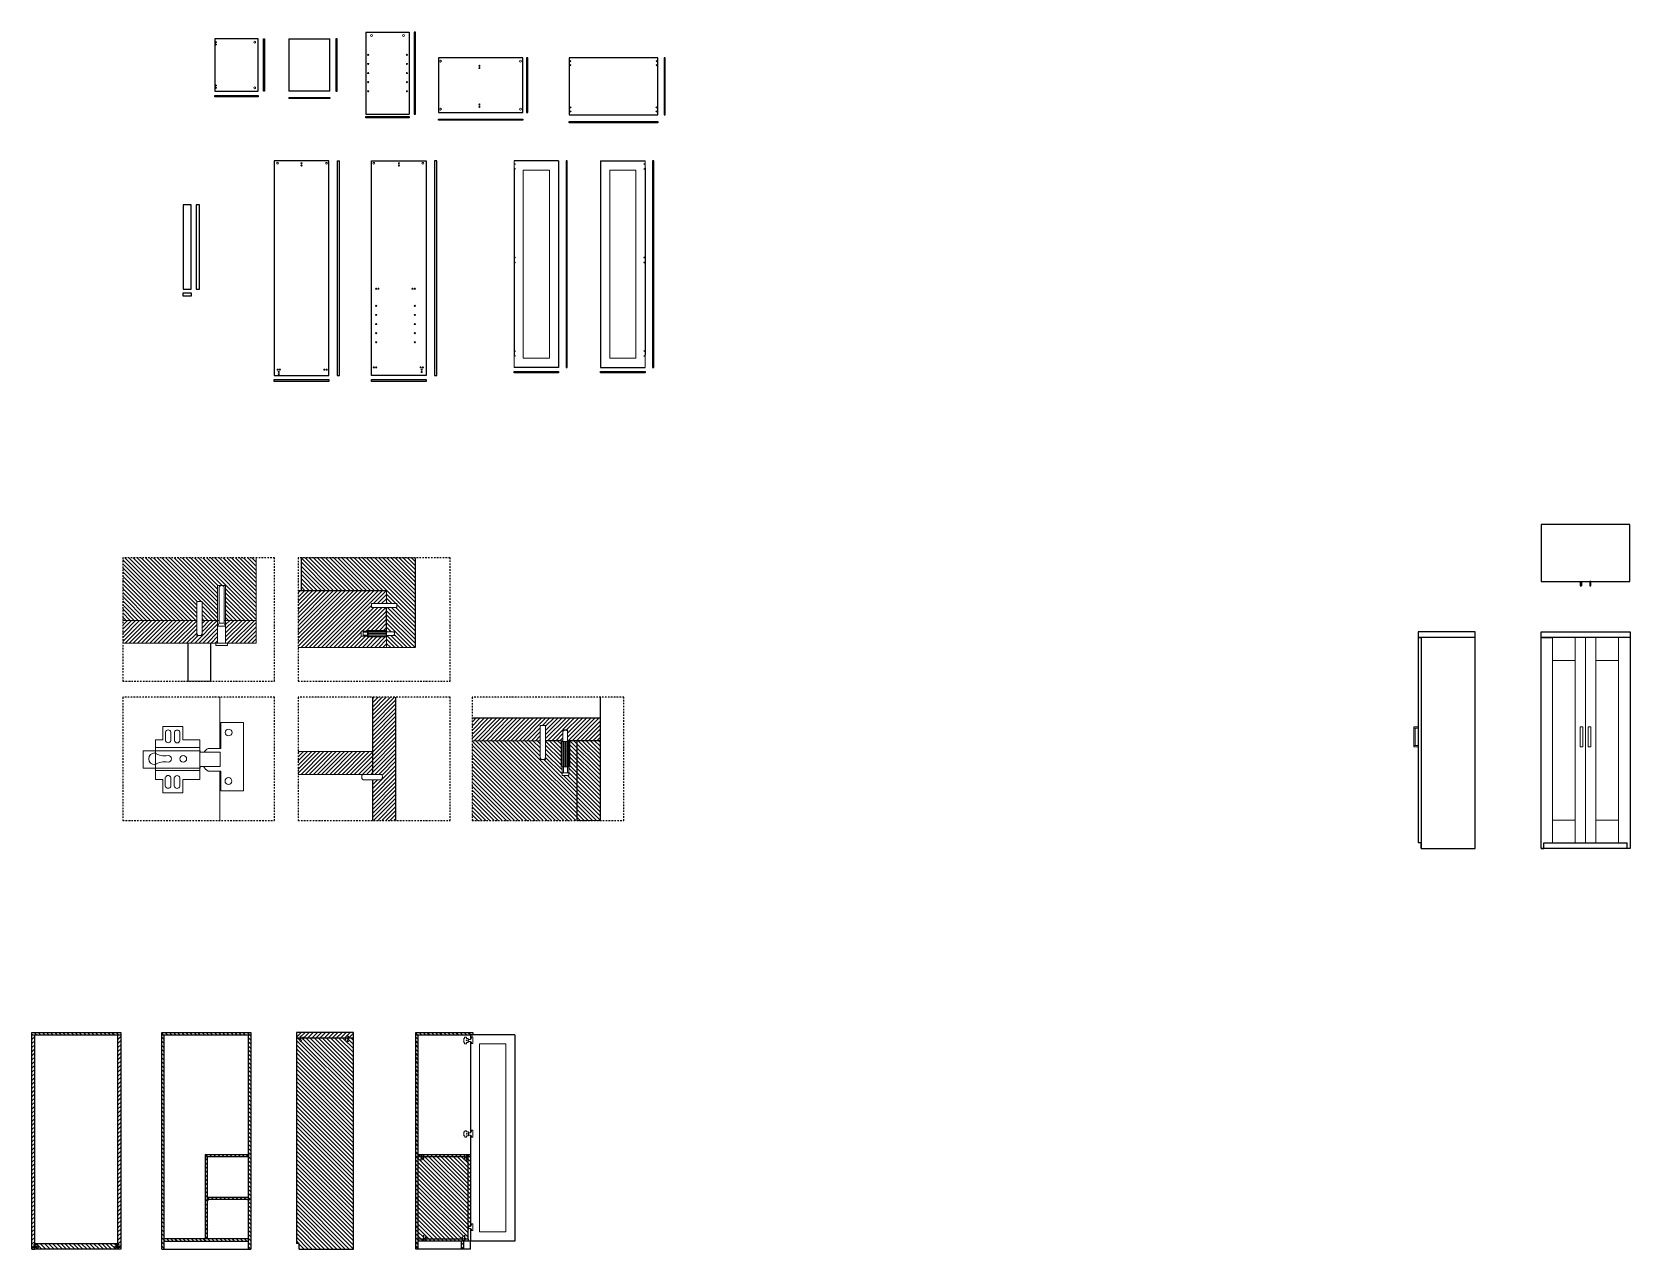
# Model space of a CAD drawing. Header units: millimetres. Extents: x 109907440 to 109952482, y 61668755 to 61689907.
# Drawn here: x 109938465 to 109952482, y 61668755 to 61679428 of the extents above.
import ezdxf

# ---------------------------------------------------------------- set-up
doc = ezdxf.new("R2010")
doc.units = ezdxf.units.MM
doc.linetypes.add('TRATTOPUNTO', pattern=[25.4, 12.7, -6.35, 0, -6.35])
for name, color, linetype, lineweight in [('oggetti particolari', 7, 'Continuous', 9), ('retini', 253, 'Continuous', 13), ('Vano viti', 130, 'Continuous', 15)]:
    doc.layers.add(name, color=color, linetype=linetype, lineweight=lineweight)
doc.layers.add('viti e cerniere', color=3, linetype='Continuous')

msp = doc.modelspace()

# ---------------------------------------------------------------- hatches: boundary and pattern name
h = msp.add_hatch()
h.set_pattern_fill('ANSI31', color=256, scale=8, angle=90)
h.paths.add_polyline_path([(109941285, 61670605), (109941242, 61670605), (109941242, 61670588, -4.038071), (109941235, 61670588), (109941235, 61670605), (109941219, 61670605), (109941219, 61670592), (109941216, 61670592), (109941216, 61670605), (109940846, 61670605), (109940846, 61670592), (109940842, 61670592), (109940842, 61670605), (109940824, 61670605), (109940824, 61670588, -4.038071), (109940817, 61670588), (109940817, 61670605), (109940785, 61670605), (109940785, 61668805), (109940810, 61668805), (109940810, 61668755), (109941285, 61668755)])
h.paths.add_polyline_path([(109942239, 61668861), (109942240, 61668862), (109942243, 61668862), (109942243, 61668845), (109942258, 61668845), (109942258, 61668874, -0.582622), (109942263, 61668874), (109942263, 61668845), (109942291, 61668845), (109942291, 61669565), (109942284, 61669565), (109942284, 61669548, -4.038071), (109942277, 61669548), (109942277, 61669565), (109942263, 61669565), (109942263, 61669550), (109942262, 61669548), (109942259, 61669548), (109942258, 61669550), (109942258, 61669549), (109942258, 61669578), (109942259, 61669578), (109942263, 61669578), (109942263, 61669565), (109942277, 61669565), (109942277, 61669582), (109942284, 61669582), (109942284, 61669565), (109942311, 61669565), (109942311, 61669585), (109941851, 61669585), (109941851, 61669565), (109941879, 61669565), (109941879, 61669582), (109941886, 61669582), (109941886, 61669548, -4.038071), (109941879, 61669548), (109941879, 61669565), (109941851, 61669565), (109941851, 61668845), (109941899, 61668845), (109941899, 61668874, -0.582622), (109941903, 61668874), (109941903, 61668843), (109941904, 61668840), (109941904, 61668825), (109942257, 61668825), (109942257, 61668840), (109942258, 61668843), (109942258, 61668845), (109942257, 61668845), (109942243, 61668845), (109942243, 61668833), (109942242, 61668832), (109942240, 61668832), (109942239, 61668833)])
h.paths.add_polyline_path([(109941923, 61668833), (109941923, 61668833), (109941923, 61668832)], flags=16)
h.paths.add_polyline_path([(109941903, 61669550), (109941903, 61669550), (109941903, 61669549)], flags=16)
h.paths.add_polyline_path([(109941897, 61668840), (109941899, 61668843), (109941899, 61668845), (109941851, 61668845), (109941851, 61668825), (109941897, 61668825)], flags=17)
h.paths.add_polyline_path([(109941851, 61670635), (109941831, 61670635), (109941831, 61668825), (109941831, 61668755), (109941851, 61668755)])
h.paths.add_polyline_path([(109942251, 61668825), (109942231, 61668825), (109942231, 61668755), (109942251, 61668755)])
h.paths.add_polyline_path([(109942311, 61669565), (109942291, 61669565), (109942291, 61668962), (109942293, 61668962), (109942293, 61668952), (109942294, 61668952), (109942294, 61668951), (109942297, 61668951, -0.105233), (109942300, 61668954), (109942311, 61668954)], flags=17)
h.paths.add_polyline_path([(109942331, 61670655), (109941831, 61670655), (109941831, 61670635), (109942331, 61670635)])
h.paths.add_polyline_path([(109940365, 61669210), (109940005, 61669210), (109940005, 61669190), (109940014, 61669190), (109940365, 61669190)])
h.paths.add_polyline_path([(109940365, 61669585), (109939985, 61669585), (109939985, 61669565), (109940365, 61669565)])
h.paths.add_polyline_path([(109939625, 61670635), (109939605, 61670635), (109939605, 61668755), (109939625, 61668755), (109939625, 61668825)])
h.paths.add_polyline_path([(109940385, 61670635), (109940365, 61670635), (109940365, 61669190), (109940373, 61669190, -0.407676), (109940373, 61669185), (109940365, 61669185), (109940365, 61669185), (109940365, 61668825), (109940365, 61668755), (109940385, 61668755)])
h.paths.add_polyline_path([(109940005, 61669565), (109939985, 61669565), (109939985, 61668845), (109940005, 61668845), (109940005, 61669185), (109939998, 61669185, -0.407676), (109939998, 61669190), (109940005, 61669190)])
h.paths.add_polyline_path([(109940365, 61668845), (109939625, 61668845), (109939625, 61668825), (109940365, 61668825)])
h.paths.add_polyline_path([(109940385, 61670655), (109939605, 61670655), (109939605, 61670635), (109940385, 61670635)])
h.paths.add_polyline_path([(109939204, 61668776), (109939220, 61668776), (109939220, 61668790), (109939208, 61668790), (109939207, 61668791), (109939207, 61668793), (109939208, 61668794), (109939220, 61668794), (109939220, 61668805), (109938490, 61668805), (109938490, 61668794), (109938503, 61668794), (109938503, 61668794), (109938504, 61668793), (109938504, 61668791), (109938502, 61668790), (109938490, 61668790), (109938490, 61668776), (109938507, 61668776, -4.038071), (109938507, 61668769), (109938490, 61668769), (109938490, 61668755), (109939220, 61668755), (109939220, 61668766), (109939220, 61668769), (109939204, 61668769, -4.038071)])
h.paths.add_polyline_path([(109939245, 61670655), (109938465, 61670655), (109938465, 61670635), (109939245, 61670635)])
h = msp.add_hatch()
h.set_pattern_fill('ANSI31', color=256, scale=8)
h.paths.add_polyline_path([(109938490, 61670635), (109938465, 61670635), (109938465, 61668755), (109938490, 61668755), (109938490, 61668766), (109938490, 61668769), (109938474, 61668769), (109938474, 61668776), (109938490, 61668776), (109938490, 61668790), (109938481, 61668790), (109938481, 61668794), (109938490, 61668794)])
h.paths.add_polyline_path([(109939245, 61670635), (109939220, 61670635), (109939220, 61668794), (109939229, 61668794), (109939229, 61668790), (109939220, 61668790), (109939220, 61668776), (109939237, 61668776), (109939237, 61668769), (109939220, 61668769), (109939220, 61668755), (109939245, 61668755)])
h = msp.add_hatch()
h.set_pattern_fill('ANSI31', color=256, scale=8)
h.paths.add_polyline_path([(109941285, 61670655), (109940785, 61670655), (109940785, 61670605), (109940810, 61670605), (109940817, 61670605), (109940817, 61670622), (109940824, 61670622), (109940824, 61670605), (109940842, 61670605), (109940842, 61670614), (109940846, 61670614), (109940846, 61670605), (109941216, 61670605), (109941216, 61670614), (109941219, 61670614), (109941219, 61670605), (109941235, 61670605), (109941235, 61670622), (109941242, 61670622), (109941242, 61670605), (109941285, 61670605)])
at = {"layer": 'retini'}
h = msp.add_hatch(dxfattribs=at)
h.set_pattern_fill('ANSI31', color=256, scale=8, angle=90)
h.paths.add_polyline_path([(109940432, 61674817), (109939261, 61674817), (109939261, 61674268), (109939910, 61674268), (109939910, 61674428), (109939910, 61674435), (109939933, 61674435), (109939957, 61674435), (109939957, 61674149), (109939957, 61674268), (109940094, 61674268), (109940094, 61674574), (109940151, 61674574), (109940164, 61674574), (109940164, 61674268), (109940432, 61674268)])
h = msp.add_hatch(dxfattribs=at)
h.set_pattern_fill('ANSI31', color=256, scale=8, angle=90)
h.paths.add_polyline_path([(109941826, 61674817), (109940826, 61674817), (109940826, 61674530), (109941576, 61674530), (109941576, 61674415), (109941665, 61674415), (109941665, 61674381), (109941576, 61674381), (109941576, 61674168), (109941645, 61674168), (109941645, 61674137), (109941639, 61674137), (109941576, 61674137), (109941576, 61674030), (109941826, 61674030)])
h.paths.add_polyline_path([(109943448, 61673213), (109943248, 61673213), (109943248, 61672512), (109943448, 61672512)])
h.paths.add_polyline_path([(109943248, 61673213), (109943184, 61673213), (109943184, 61672984), (109943173, 61672984), (109943174, 61672932), (109943174, 61672932), (109943174, 61672909), (109943115, 61672909), (109943115, 61672932), (109943115, 61672984), (109943106, 61672984), (109943106, 61673213), (109942971, 61673213), (109942971, 61673047), (109942924, 61673047), (109942924, 61673213), (109942325, 61673213), (109942325, 61672512), (109943248, 61672512)])
h = msp.add_hatch(dxfattribs=at)
h.set_pattern_fill('ANSI31', color=256, scale=8)
h.paths.add_polyline_path([(109940094, 61674268), (109939957, 61674268), (109939957, 61674135), (109939948, 61674135), (109939948, 61674135), (109939919, 61674135), (109939911, 61674135), (109939911, 61674148), (109939910, 61674149), (109939910, 61674268), (109939261, 61674268), (109939261, 61674068), (109940094, 61674068)])
h.paths.add_polyline_path([(109940432, 61674268), (109940164, 61674268), (109940164, 61674068), (109940180, 61674068), (109940432, 61674068)])
h.paths.add_polyline_path([(109941576, 61674381), (109941444, 61674381), (109941444, 61674415), (109941576, 61674415), (109941576, 61674530), (109940800, 61674530), (109940800, 61674030), (109941576, 61674030), (109941576, 61674123), (109941408, 61674123), (109941408, 61674130), (109941353, 61674130), (109941353, 61674173), (109941370, 61674173), (109941408, 61674173), (109941408, 61674180), (109941576, 61674180)])
h.paths.add_polyline_path([(109941455, 61673118), (109940800, 61673118), (109940800, 61672918), (109941455, 61672918)])
h.paths.add_polyline_path([(109941655, 61673594), (109941455, 61673594), (109941455, 61672918), (109941530, 61672918, -0.407676), (109941530, 61672871), (109941455, 61672871), (109941455, 61672512), (109941655, 61672512)])
h.paths.add_polyline_path([(109942924, 61673347), (109942971, 61673347), (109942971, 61673213), (109943106, 61673213), (109943123, 61673213), (109943123, 61673307), (109943164, 61673307), (109943164, 61673213), (109943184, 61673213), (109943448, 61673213), (109943448, 61673413), (109942325, 61673413), (109942325, 61673213), (109942924, 61673213)])

# ---------------------------------------------------------------- linework, layer by layer
for p, q in [((109940449, 61679369), (109940069, 61679369)), ((109940069, 61679369), (109940069, 61678909)), ((109940449, 61678909), (109940449, 61679369)), ((109940496, 61678909), (109940496, 61679369)), ((109940496, 61679369), (109940506, 61679369)), ((109940506, 61679369), (109940506, 61678909)), ((109940719, 61679369), (109940719, 61678909)), ((109940719, 61679369), (109941079, 61679369)), ((109941079, 61678909), (109941079, 61679369)), ((109941131, 61679369), (109941131, 61678909)), ((109941141, 61679369), (109941131, 61679369)), ((109941141, 61678909), (109941141, 61679369)), ((109941394, 61679428), (109941774, 61679428)), ((109941394, 61679428), (109941394, 61678708)), ((109941774, 61679428), (109941774, 61678708)), ((109941819, 61679428), (109941819, 61678708)), ((109941829, 61679428), (109941819, 61679428)), ((109941829, 61678708), (109941829, 61679428)), ((109942804, 61679202), (109942804, 61678722)), ((109942814, 61679202), (109942804, 61679202)), ((109942814, 61678722), (109942814, 61679202)), ((109944009, 61679202), (109944009, 61678702)), ((109944019, 61679202), (109944009, 61679202)), ((109944019, 61678702), (109944019, 61679202)), ((109940069, 61678909), (109940449, 61678909)), ((109940506, 61678909), (109940496, 61678909)), ((109941079, 61678909), (109940719, 61678909)), ((109941131, 61678909), (109941141, 61678909)), ((109940069, 61678870), (109940449, 61678870)), ((109940069, 61678860), (109940069, 61678870)), ((109940449, 61678860), (109940069, 61678860)), ((109940449, 61678870), (109940449, 61678860)), ((109940719, 61678854), (109941079, 61678854)), ((109940719, 61678854), (109940719, 61678844)), ((109941079, 61678844), (109940719, 61678844)), ((109940719, 61678844), (109940719, 61678844)), ((109941079, 61678854), (109941079, 61678844)), ((109941394, 61678708), (109941774, 61678708)), ((109941394, 61678686), (109941774, 61678686)), ((109941394, 61678676), (109941394, 61678686)), ((109941774, 61678676), (109941394, 61678676)), ((109941774, 61678686), (109941774, 61678676)), ((109941819, 61678708), (109941829, 61678708)), ((109942030, 61678665), (109942770, 61678665)), ((109942030, 61678655), (109942030, 61678665)), ((109942770, 61678655), (109942030, 61678655)), ((109942770, 61678665), (109942770, 61678655)), ((109942804, 61678722), (109942814, 61678722)), ((109943176, 61678643), (109943956, 61678643)), ((109943176, 61678633), (109943176, 61678643)), ((109943956, 61678633), (109943176, 61678633)), ((109943956, 61678643), (109943956, 61678633)), ((109944009, 61678702), (109944019, 61678702)), ((109941143, 61678297), (109941143, 61676417)), ((109941143, 61678297), (109941163, 61678297)), ((109941163, 61676417), (109941163, 61678297)), ((109941997, 61678297), (109941997, 61676417)), ((109942017, 61678297), (109941997, 61678297)), ((109942017, 61676417), (109942017, 61678297)), ((109943084, 61678297), (109942694, 61678297)), ((109942694, 61678236), (109942694, 61677436)), ((109943084, 61678297), (109943084, 61676487)), ((109943150, 61678297), (109943150, 61676487)), ((109943160, 61678297), (109943150, 61678297)), ((109943160, 61676487), (109943160, 61678297)), ((109943453, 61678297), (109943843, 61678297)), ((109943453, 61678297), (109943453, 61676487)), ((109943843, 61678236), (109943843, 61677436)), ((109943909, 61678297), (109943909, 61676487)), ((109943919, 61678297), (109943909, 61678297)), ((109943919, 61676487), (109943919, 61678297)), ((109939791, 61677913), (109939791, 61677173)), ((109939861, 61677913), (109939791, 61677913)), ((109939861, 61677173), (109939861, 61677913)), ((109939906, 61677913), (109939906, 61677173)), ((109939936, 61677913), (109939906, 61677913)), ((109939936, 61677173), (109939936, 61677913)), ((109942694, 61677436), (109942694, 61676596)), ((109943843, 61677436), (109943843, 61676596)), ((109939791, 61677173), (109939861, 61677173)), ((109939791, 61677141), (109939861, 61677141)), ((109939791, 61677111), (109939791, 61677141)), ((109939861, 61677111), (109939791, 61677111)), ((109939861, 61677141), (109939861, 61677111)), ((109939906, 61677173), (109939936, 61677173)), ((109940590, 61676382), (109941070, 61676382)), ((109940590, 61676362), (109940590, 61676382)), ((109941070, 61676362), (109940590, 61676362)), ((109941070, 61676382), (109941070, 61676362)), ((109941143, 61676417), (109941163, 61676417)), ((109941444, 61676382), (109941924, 61676382)), ((109941444, 61676362), (109941444, 61676382)), ((109941924, 61676362), (109941444, 61676362)), ((109941924, 61676382), (109941924, 61676362)), ((109941997, 61676417), (109942017, 61676417)), ((109943084, 61676487), (109942694, 61676487)), ((109942694, 61676450), (109943084, 61676450)), ((109942694, 61676440), (109942694, 61676450)), ((109943084, 61676440), (109942694, 61676440)), ((109943084, 61676450), (109943084, 61676440)), ((109943150, 61676487), (109943160, 61676487)), ((109943453, 61676487), (109943843, 61676487)), ((109943453, 61676450), (109943843, 61676450)), ((109943453, 61676440), (109943453, 61676450)), ((109943843, 61676440), (109943453, 61676440)), ((109943843, 61676450), (109943843, 61676440)), ((109943909, 61676487), (109943919, 61676487)), ((109952481, 61675109), (109951702, 61675109)), ((109951702, 61675109), (109951702, 61674609)), ((109952481, 61674609), (109952481, 61675109)), ((109940826, 61674817), (109940826, 61674530)), ((109941826, 61674817), (109941826, 61674030)), ((109940800, 61674530), (109941576, 61674530)), ((109951702, 61674609), (109952481, 61674609)), ((109952046, 61674609), (109952046, 61674572)), ((109952046, 61674609), (109952056, 61674609)), ((109952046, 61674572), (109952056, 61674572)), ((109952056, 61674609), (109952056, 61674572)), ((109952056, 61674572), (109952056, 61674582)), ((109952139, 61674609), (109952129, 61674609)), ((109952129, 61674609), (109952129, 61674572)), ((109952129, 61674572), (109952139, 61674572)), ((109952139, 61674572), (109952139, 61674609)), ((109941576, 61674168), (109941576, 61674381)), ((109951124, 61674167), (109950624, 61674167)), ((109950624, 61674167), (109950624, 61672317)), ((109951124, 61674117), (109950624, 61674117)), ((109950624, 61674117), (109950649, 61674117)), ((109950649, 61674117), (109950649, 61672267)), ((109951124, 61672267), (109951124, 61674167)), ((109951702, 61672267), (109951702, 61674167)), ((109951702, 61674167), (109952482, 61674167)), ((109952482, 61674117), (109951702, 61674117)), ((109951702, 61674117), (109951802, 61674117)), ((109952482, 61674117), (109952382, 61674117)), ((109952482, 61674167), (109952482, 61672267)), ((109952482, 61674167), (109952482, 61674117)), ((109939832, 61674068), (109939832, 61673735)), ((109940032, 61674068), (109940032, 61673735)), ((109941455, 61672918), (109941455, 61673594)), ((109941655, 61673594), (109941655, 61672512)), ((109943448, 61673594), (109943448, 61672512)), ((109942325, 61673413), (109943448, 61673413)), ((109943106, 61673213), (109942971, 61673213)), ((109943448, 61673213), (109943164, 61673213)), ((109943248, 61672512), (109943248, 61673213)), ((109941455, 61672512), (109941455, 61672871)), ((109950649, 61672317), (109950624, 61672317)), ((109950649, 61672267), (109950649, 61672317)), ((109951727, 61672267), (109951727, 61672317)), ((109951727, 61672317), (109952457, 61672317)), ((109952457, 61672267), (109952457, 61672317)), ((109950649, 61672267), (109951124, 61672267)), ((109952482, 61672267), (109951702, 61672267)), ((109951702, 61672267), (109951727, 61672267)), ((109952482, 61672267), (109952457, 61672267)), ((109938465, 61668755), (109938465, 61670655)), ((109938465, 61670655), (109939245, 61670655)), ((109938465, 61670635), (109939245, 61670635)), ((109939245, 61670655), (109939245, 61668755)), ((109939245, 61670655), (109939245, 61670605)), ((109939605, 61668755), (109939605, 61670655)), ((109939605, 61670655), (109940385, 61670655)), ((109939605, 61670635), (109940385, 61670635)), ((109939625, 61668825), (109939625, 61670635)), ((109940365, 61669190), (109940365, 61670635)), ((109940385, 61670655), (109940385, 61668755)), ((109940785, 61670655), (109940785, 61668805)), ((109940785, 61670605), (109940810, 61670605)), ((109940817, 61670605), (109940785, 61670605)), ((109941216, 61670605), (109940824, 61670605)), ((109941285, 61670605), (109941219, 61670605)), ((109941285, 61670605), (109941235, 61670605)), ((109941285, 61668755), (109941285, 61670655)), ((109941831, 61668755), (109941831, 61670655)), ((109941831, 61670655), (109942331, 61670655)), ((109941831, 61670635), (109942331, 61670635)), ((109941851, 61670635), (109941851, 61668755)), ((109942311, 61670635), (109942311, 61670594)), ((109942701, 61670635), (109942311, 61670635)), ((109942331, 61670655), (109942331, 61670635)), ((109942701, 61670635), (109942701, 61668825)), ((109942311, 61670574), (109942311, 61669774)), ((109942311, 61669754), (109942311, 61668954)), ((109939985, 61669585), (109939985, 61668845)), ((109939985, 61669585), (109940365, 61669585)), ((109940365, 61669565), (109939985, 61669565)), ((109940005, 61669190), (109940005, 61669565)), ((109940365, 61669585), (109940365, 61669565)), ((109941851, 61669585), (109942311, 61669585)), ((109941879, 61669565), (109941851, 61669565)), ((109942258, 61669565), (109941903, 61669565)), ((109942311, 61669565), (109942284, 61669565)), ((109942291, 61668845), (109942291, 61669565)), ((109940005, 61669210), (109940365, 61669210)), ((109940365, 61669190), (109940005, 61669190)), ((109940005, 61668845), (109940005, 61669185)), ((109940365, 61668825), (109940365, 61669185)), ((109942311, 61668934), (109942311, 61668825)), ((109940365, 61668845), (109939625, 61668845)), ((109939625, 61668755), (109939625, 61668825)), ((109939625, 61668825), (109940365, 61668825)), ((109940365, 61668825), (109940365, 61668845)), ((109940365, 61668755), (109940365, 61668825)), ((109940810, 61668805), (109940785, 61668805)), ((109940810, 61668755), (109940810, 61668805)), ((109941851, 61668845), (109941899, 61668845)), ((109941897, 61668825), (109941851, 61668825)), ((109942257, 61668825), (109941904, 61668825)), ((109941923, 61668845), (109942239, 61668845)), ((109942231, 61668825), (109942231, 61668755)), ((109942251, 61668825), (109942251, 61668755)), ((109942263, 61668845), (109942291, 61668845)), ((109942311, 61668825), (109942264, 61668825)), ((109942291, 61668845), (109942291, 61668825)), ((109942701, 61668825), (109942311, 61668825)), ((109942311, 61668755), (109942311, 61668825)), ((109938465, 61668755), (109938490, 61668755)), ((109938490, 61668755), (109938490, 61668766)), ((109939245, 61668755), (109939220, 61668755)), ((109939605, 61668755), (109940385, 61668755)), ((109940810, 61668755), (109941285, 61668755)), ((109942311, 61668755), (109941831, 61668755))]:
    msp.add_line(p, q)
at = {"lineweight": 5}
for p, q in [((109942694, 61678297), (109942694, 61678236)), ((109943843, 61678297), (109943843, 61678236)), ((109942694, 61676596), (109942694, 61676487)), ((109943843, 61676596), (109943843, 61676487)), ((109940842, 61670605), (109940824, 61670605)), ((109941241, 61670605), (109941219, 61670605)), ((109941898, 61669565), (109941886, 61669565)), ((109942277, 61669565), (109942263, 61669565)), ((109938490, 61668776), (109938490, 61668790)), ((109939220, 61668776), (109939220, 61668790)), ((109941904, 61668845), (109941918, 61668845)), ((109942243, 61668845), (109942257, 61668845)), ((109939220, 61668755), (109939220, 61668766))]:
    msp.add_line(p, q, dxfattribs=at)
at = {"lineweight": 18}
for p, q in [((109940432, 61674817), (109940432, 61674068)), ((109941576, 61674415), (109941576, 61674530)), ((109939261, 61674268), (109939910, 61674268)), ((109939957, 61674268), (109940107, 61674268)), ((109940151, 61674268), (109940432, 61674268)), ((109941576, 61674030), (109941576, 61674381)), ((109941576, 61674030), (109941576, 61674137)), ((109940094, 61674068), (109939261, 61674068)), ((109940432, 61674068), (109940164, 61674068)), ((109941826, 61674030), (109940800, 61674030)), ((109941826, 61674030), (109941576, 61674030)), ((109940114, 61673594), (109940114, 61673146)), ((109942924, 61673213), (109942325, 61673213)), ((109940800, 61673118), (109941455, 61673118)), ((109940114, 61672946), (109940114, 61672512)), ((109941455, 61672918), (109940800, 61672918))]:
    msp.add_line(p, q, dxfattribs=at)
at = {"lineweight": 15}
for p, q in [((109951802, 61674117), (109951802, 61672317)), ((109951802, 61674117), (109951802, 61673917)), ((109952002, 61674117), (109952002, 61672317)), ((109952092, 61672317), (109952092, 61674117)), ((109952182, 61674117), (109952182, 61672317)), ((109952382, 61674117), (109952382, 61672317)), ((109951802, 61673917), (109952002, 61673917)), ((109952182, 61673917), (109952382, 61673917)), ((109952069, 61673160), (109952069, 61673334)), ((109951802, 61672317), (109951802, 61672517)), ((109951802, 61672517), (109952002, 61672517)), ((109952182, 61672517), (109952382, 61672517))]:
    msp.add_line(p, q, dxfattribs=at)
at = {"lineweight": 13}
for p, q in [((109950624, 61673334), (109950587, 61673334)), ((109950587, 61673334), (109950587, 61673160)), ((109950624, 61673324), (109950587, 61673324)), ((109950587, 61673324), (109950597, 61673324)), ((109950597, 61673324), (109950597, 61673170)), ((109950624, 61673334), (109950624, 61673324)), ((109952069, 61673334), (109952046, 61673334)), ((109952046, 61673334), (109952046, 61673160)), ((109952069, 61673334), (109952046, 61673334)), ((109952046, 61673334), (109952046, 61673160)), ((109952069, 61673334), (109952046, 61673334)), ((109952046, 61673334), (109952046, 61673160)), ((109952069, 61673334), (109952046, 61673334)), ((109952046, 61673334), (109952046, 61673160)), ((109952069, 61673160), (109952069, 61673334)), ((109952069, 61673160), (109952069, 61673334)), ((109952069, 61673160), (109952069, 61673334)), ((109952115, 61673334), (109952139, 61673334)), ((109952115, 61673160), (109952115, 61673334)), ((109952115, 61673334), (109952139, 61673334)), ((109952115, 61673160), (109952115, 61673334)), ((109952115, 61673334), (109952139, 61673334)), ((109952115, 61673160), (109952115, 61673334)), ((109952115, 61673334), (109952139, 61673334)), ((109952115, 61673160), (109952115, 61673334)), ((109952139, 61673334), (109952139, 61673160)), ((109952139, 61673334), (109952139, 61673160)), ((109952139, 61673334), (109952139, 61673160)), ((109952139, 61673334), (109952139, 61673160)), ((109950624, 61673170), (109950587, 61673170)), ((109950587, 61673160), (109950624, 61673160)), ((109950624, 61673160), (109950624, 61673170)), ((109952046, 61673160), (109952069, 61673160)), ((109952046, 61673160), (109952069, 61673160)), ((109952046, 61673160), (109952069, 61673160)), ((109952046, 61673160), (109952069, 61673160)), ((109952139, 61673160), (109952115, 61673160)), ((109952139, 61673160), (109952115, 61673160)), ((109952139, 61673160), (109952115, 61673160)), ((109952139, 61673160), (109952115, 61673160))]:
    msp.add_line(p, q, dxfattribs=at)
at = {"ltscale": 10}
for p, q in [((109938490, 61668794), (109938490, 61670635)), ((109939220, 61668794), (109939220, 61670635)), ((109941285, 61670655), (109940785, 61670655)), ((109941831, 61668825), (109941831, 61670635)), ((109938490, 61668805), (109939220, 61668805)), ((109938490, 61668776), (109938490, 61668790)), ((109939220, 61668776), (109939220, 61668790)), ((109939245, 61668755), (109938465, 61668755)), ((109938490, 61668755), (109938490, 61668769)), ((109939220, 61668755), (109939220, 61668769))]:
    msp.add_line(p, q, dxfattribs=at)
for points in [[(109942030, 61679202), (109942030, 61678722), (109942770, 61678722), (109942770, 61679202)], [(109943176, 61678702), (109943956, 61678702), (109943956, 61679202), (109943176, 61679202)], [(109941070, 61678297), (109940590, 61678297), (109940590, 61676417), (109941070, 61676417)], [(109941444, 61678297), (109941924, 61678297), (109941924, 61676417), (109941444, 61676417)]]:
    msp.add_lwpolyline(points, close=True)
at = {"lineweight": 13}
for points in [[(109943004, 61678217), (109942774, 61678217), (109942774, 61676567), (109943004, 61676567)], [(109943533, 61678217), (109943763, 61678217), (109943763, 61676567), (109943533, 61676567)]]:
    msp.add_lwpolyline(points, close=True, dxfattribs=at)
at = {"lineweight": 15}
msp.add_lwpolyline([(109942621, 61670555), (109942391, 61670555), (109942391, 61668905), (109942621, 61668905)], close=True, dxfattribs=at)
at = {"lineweight": 5}
for centre, radius in [((109940079, 61679339), 5), ((109940079, 61679319), 5), ((109940419, 61679339), 8), ((109941444, 61679398), 8), ((109941724, 61679398), 8), ((109941414, 61679228), 5), ((109941414, 61679148), 5), ((109941754, 61679228), 5), ((109941754, 61679148), 5), ((109942050, 61679172), 8), ((109942750, 61679172), 8), ((109941414, 61679068), 5), ((109941754, 61679068), 5), ((109942390, 61679132), 5), ((109942390, 61679112), 5), ((109940079, 61678959), 5), ((109940079, 61678939), 5), ((109940419, 61678939), 8), ((109941414, 61678988), 5), ((109941414, 61678908), 5), ((109941754, 61678988), 5), ((109941754, 61678908), 5), ((109942050, 61678752), 8), ((109942390, 61678792), 5), ((109942390, 61678772), 5), ((109942750, 61678752), 8), ((109940620, 61678277), 8), ((109940830, 61678277), 5), ((109940830, 61678257), 5), ((109941050, 61678277), 8), ((109941464, 61678277), 8), ((109941684, 61678277), 5), ((109941684, 61678257), 5), ((109941894, 61678277), 8), ((109942702, 61678270), 3), ((109942702, 61678227), 3), ((109943836, 61678270), 3), ((109943836, 61678227), 3), ((109942702, 61677450), 3), ((109942702, 61677407), 3), ((109943836, 61677450), 3), ((109943836, 61677407), 3), ((109941484, 61677177), 5), ((109941504, 61677177), 5), ((109941803, 61677177), 5), ((109941823, 61677177), 5), ((109941484, 61677027), 5), ((109941484, 61676947), 5), ((109941824, 61677027), 5), ((109941824, 61676947), 5), ((109941484, 61676867), 5), ((109941484, 61676787), 5), ((109941824, 61676867), 5), ((109941824, 61676787), 5), ((109941484, 61676707), 5), ((109941824, 61676707), 5), ((109942702, 61676630), 3), ((109943836, 61676630), 3), ((109941464, 61676487), 5), ((109941484, 61676487), 5), ((109941874, 61676487), 5), ((109941894, 61676487), 5), ((109942702, 61676587), 3), ((109943836, 61676587), 3), ((109940620, 61676467), 5), ((109940630, 61676447), 5), ((109940630, 61676427), 5), ((109940640, 61676467), 5), ((109941030, 61676467), 5), ((109941050, 61676467), 5), ((109941884, 61676467), 5), ((109941884, 61676447), 5)]:
    msp.add_circle(centre, radius, dxfattribs=at)
for centre in [(109943186, 61679172), (109943946, 61679172), (109943186, 61679137), (109943946, 61679137), (109943186, 61678767), (109943186, 61678732), (109943946, 61678767), (109943946, 61678732)]:
    msp.add_circle(centre, 5)
at = {"layer": 'oggetti particolari'}
for p, q in [((109940107, 61674561), (109940107, 61674244)), ((109940151, 61674244), (109940151, 61674561)), ((109939910, 61674428), (109939919, 61674435)), ((109939910, 61674428), (109939910, 61674149)), ((109939919, 61674435), (109939948, 61674435)), ((109939948, 61674435), (109939957, 61674428)), ((109939957, 61674149), (109939957, 61674428)), ((109941455, 61674415), (109941444, 61674409)), ((109941444, 61674409), (109941444, 61674387)), ((109941444, 61674387), (109941455, 61674381)), ((109941454, 61674415), (109941455, 61674415)), ((109941660, 61674415), (109941455, 61674415)), ((109941660, 61674415), (109941665, 61674409)), ((109941665, 61674387), (109941660, 61674381)), ((109941665, 61674409), (109941665, 61674387)), ((109941455, 61674381), (109941660, 61674381)), ((109939910, 61674149), (109939919, 61674135)), ((109939911, 61674148), (109939911, 61674149)), ((109939919, 61674135), (109939948, 61674135)), ((109939948, 61674135), (109939957, 61674149)), ((109940107, 61674244), (109940094, 61674218)), ((109940094, 61674218), (109940094, 61674068)), ((109940094, 61674218), (109940164, 61674218)), ((109940107, 61674244), (109940151, 61674244)), ((109940164, 61674218), (109940151, 61674244)), ((109940164, 61674068), (109940164, 61674218)), ((109941408, 61674180), (109941408, 61674123)), ((109941414, 61674180), (109941408, 61674180)), ((109941408, 61674123), (109941414, 61674123)), ((109941414, 61674123), (109941414, 61674180)), ((109941639, 61674168), (109941576, 61674168)), ((109941639, 61674137), (109941576, 61674137)), ((109940094, 61674068), (109940078, 61674068)), ((109940078, 61674068), (109940078, 61674048)), ((109940164, 61674068), (109940078, 61674068)), ((109940078, 61674068), (109940078, 61674048)), ((109940078, 61674048), (109940180, 61674048)), ((109940078, 61674048), (109940180, 61674048)), ((109940180, 61674068), (109940164, 61674068)), ((109940180, 61674068), (109940164, 61674068)), ((109940180, 61674048), (109940180, 61674068)), ((109940180, 61674048), (109940180, 61674068)), ((109940121, 61673373), (109940121, 61673146)), ((109940121, 61673373), (109940321, 61673373)), ((109940321, 61672773), (109940321, 61673373)), ((109942924, 61673340), (109942933, 61673347)), ((109942924, 61673340), (109942924, 61673062)), ((109942933, 61673347), (109942962, 61673347)), ((109942962, 61673347), (109942971, 61673340)), ((109942971, 61673062), (109942971, 61673340)), ((109943123, 61673213), (109943123, 61673298)), ((109943164, 61673298), (109943164, 61673213)), ((109940121, 61673146), (109940010, 61673146)), ((109939942, 61673123), (109939442, 61673123)), ((109939442, 61673123), (109939442, 61672973)), ((109939942, 61673123), (109939942, 61673112)), ((109940115, 61673112), (109939942, 61673112)), ((109939942, 61672987), (109940115, 61672987)), ((109939942, 61672987), (109939942, 61672973)), ((109940115, 61672987), (109940115, 61673112)), ((109942924, 61673062), (109942933, 61673047)), ((109942925, 61673062), (109942924, 61673062)), ((109942925, 61673061), (109942925, 61673062)), ((109942933, 61673047), (109942962, 61673047)), ((109942962, 61673047), (109942971, 61673062)), ((109943110, 61672993), (109943106, 61672993)), ((109943106, 61672993), (109943106, 61672984)), ((109943184, 61672993), (109943180, 61672993)), ((109943184, 61672984), (109943184, 61672993)), ((109939442, 61672973), (109939942, 61672973)), ((109940010, 61672946), (109940121, 61672946)), ((109940121, 61672946), (109940121, 61672773)), ((109943106, 61672984), (109943163, 61672984)), ((109943163, 61672984), (109943184, 61672984)), ((109940121, 61672773), (109940321, 61672773))]:
    msp.add_line(p, q, dxfattribs=at)
at = {"layer": 'oggetti particolari', "lineweight": 5}
for p, q in [((109940842, 61670613), (109940843, 61670614)), ((109940842, 61670613), (109940842, 61670593)), ((109940843, 61670614), (109940845, 61670614)), ((109940845, 61670614), (109940846, 61670613)), ((109940846, 61670593), (109940846, 61670613)), ((109941216, 61670613), (109941217, 61670614)), ((109941216, 61670613), (109941216, 61670593)), ((109941217, 61670614), (109941219, 61670614)), ((109941219, 61670614), (109941219, 61670613)), ((109941219, 61670593), (109941219, 61670613)), ((109942311, 61670617), (109942311, 61670594)), ((109942311, 61670617), (109942331, 61670617)), ((109942331, 61670557), (109942331, 61670617)), ((109940842, 61670593), (109940842, 61670593)), ((109940842, 61670593), (109940843, 61670592)), ((109940843, 61670592), (109940845, 61670592)), ((109940845, 61670592), (109940846, 61670593)), ((109941216, 61670593), (109941216, 61670593)), ((109941216, 61670593), (109941217, 61670592)), ((109941217, 61670592), (109941219, 61670592)), ((109941219, 61670592), (109941219, 61670593)), ((109942296, 61670591), (109942292, 61670591)), ((109942292, 61670578), (109942296, 61670578)), ((109942311, 61670594), (109942300, 61670594)), ((109942300, 61670574), (109942311, 61670574)), ((109942311, 61670574), (109942311, 61670557)), ((109942311, 61670557), (109942331, 61670557)), ((109942297, 61669771), (109942293, 61669771)), ((109942311, 61669774), (109942300, 61669774)), ((109942311, 61669797), (109942311, 61669774)), ((109942311, 61669797), (109942331, 61669797)), ((109942331, 61669737), (109942331, 61669797)), ((109942293, 61669758), (109942296, 61669758)), ((109942300, 61669754), (109942311, 61669754)), ((109942311, 61669754), (109942311, 61669737)), ((109942311, 61669737), (109942331, 61669737)), ((109941899, 61669578), (109941898, 61669578)), ((109941898, 61669550), (109941898, 61669578)), ((109941899, 61669548), (109941898, 61669550)), ((109941902, 61669578), (109941899, 61669578)), ((109941902, 61669548), (109941899, 61669548)), ((109941903, 61669578), (109941902, 61669578)), ((109941903, 61669550), (109941902, 61669548)), ((109941903, 61669578), (109941903, 61669550)), ((109941903, 61669550), (109941903, 61669550)), ((109941903, 61669550), (109941903, 61669550)), ((109942258, 61669578), (109942259, 61669578)), ((109942258, 61669578), (109942258, 61669550)), ((109942258, 61669550), (109942259, 61669550)), ((109942258, 61669550), (109942259, 61669548)), ((109942259, 61669550), (109942258, 61669550)), ((109942259, 61669578), (109942262, 61669578)), ((109942259, 61669548), (109942262, 61669548)), ((109942262, 61669578), (109942263, 61669578)), ((109942262, 61669548), (109942263, 61669550)), ((109942263, 61669550), (109942263, 61669578)), ((109942294, 61668952), (109942293, 61668952)), ((109942293, 61668937), (109942294, 61668937)), ((109942294, 61668952), (109942294, 61668951)), ((109942297, 61668951), (109942294, 61668951)), ((109942294, 61668938), (109942296, 61668938)), ((109942294, 61668938), (109942294, 61668937)), ((109942311, 61668954), (109942300, 61668954)), ((109942300, 61668934), (109942311, 61668934)), ((109942311, 61668977), (109942311, 61668954)), ((109942311, 61668977), (109942331, 61668977)), ((109942311, 61668934), (109942311, 61668917)), ((109942331, 61668917), (109942331, 61668977)), ((109938482, 61668794), (109938481, 61668793)), ((109938481, 61668793), (109938481, 61668791)), ((109938481, 61668791), (109938482, 61668790)), ((109938482, 61668794), (109938502, 61668794)), ((109938502, 61668790), (109938482, 61668790)), ((109938503, 61668794), (109938502, 61668794)), ((109938502, 61668794), (109938504, 61668793)), ((109938504, 61668791), (109938502, 61668790)), ((109938504, 61668793), (109938504, 61668791)), ((109939208, 61668794), (109939207, 61668793)), ((109939207, 61668793), (109939207, 61668791)), ((109939207, 61668791), (109939208, 61668790)), ((109939208, 61668794), (109939208, 61668794)), ((109939229, 61668794), (109939208, 61668794)), ((109939208, 61668790), (109939229, 61668790)), ((109939229, 61668794), (109939229, 61668793)), ((109939229, 61668793), (109939229, 61668791)), ((109939229, 61668791), (109939229, 61668790)), ((109941896, 61668823), (109941896, 61668825)), ((109941896, 61668825), (109941897, 61668825)), ((109941906, 61668823), (109941896, 61668823)), ((109941897, 61668840), (109941899, 61668843)), ((109941897, 61668825), (109941897, 61668840)), ((109941899, 61668843), (109941899, 61668874)), ((109941903, 61668874), (109941903, 61668843)), ((109941903, 61668845), (109941904, 61668845)), ((109941903, 61668843), (109941904, 61668840)), ((109941904, 61668840), (109941904, 61668825)), ((109941904, 61668825), (109941906, 61668825)), ((109941906, 61668825), (109941906, 61668823)), ((109941919, 61668862), (109941918, 61668861)), ((109941918, 61668833), (109941918, 61668861)), ((109941919, 61668832), (109941918, 61668833)), ((109941922, 61668862), (109941919, 61668862)), ((109941922, 61668832), (109941919, 61668832)), ((109941923, 61668861), (109941922, 61668862)), ((109941923, 61668833), (109941922, 61668832)), ((109941923, 61668861), (109941923, 61668833)), ((109941923, 61668833), (109941923, 61668833)), ((109942239, 61668861), (109942240, 61668862)), ((109942239, 61668861), (109942239, 61668833)), ((109942239, 61668833), (109942239, 61668833)), ((109942239, 61668833), (109942240, 61668832)), ((109942240, 61668862), (109942242, 61668862)), ((109942240, 61668832), (109942242, 61668832)), ((109942242, 61668862), (109942243, 61668861)), ((109942242, 61668832), (109942243, 61668833)), ((109942243, 61668833), (109942243, 61668861)), ((109942257, 61668825), (109942255, 61668825)), ((109942255, 61668825), (109942255, 61668823)), ((109942257, 61668825), (109942255, 61668825)), ((109942255, 61668825), (109942255, 61668823)), ((109942255, 61668823), (109942266, 61668823)), ((109942255, 61668823), (109942266, 61668823)), ((109942257, 61668845), (109942258, 61668845)), ((109942258, 61668843), (109942257, 61668840)), ((109942257, 61668840), (109942257, 61668825)), ((109942258, 61668874), (109942258, 61668843)), ((109942263, 61668843), (109942263, 61668874)), ((109942264, 61668840), (109942263, 61668843)), ((109942264, 61668825), (109942264, 61668840)), ((109942266, 61668825), (109942264, 61668825)), ((109942266, 61668825), (109942264, 61668825)), ((109942266, 61668823), (109942266, 61668825)), ((109942266, 61668823), (109942266, 61668825)), ((109942311, 61668917), (109942331, 61668917))]:
    msp.add_line(p, q, dxfattribs=at)
at = {"layer": 'oggetti particolari'}
for points in [[(109941353, 61674173), (109941370, 61674173), (109941370, 61674165)], [(109941370, 61674138), (109941370, 61674130), (109941353, 61674130), (109941353, 61674173)], [(109941353, 61674173), (109941370, 61674173), (109941370, 61674130), (109941353, 61674130), (109941353, 61674173)], [(109941370, 61674165), (109941408, 61674165), (109941408, 61674138), (109941370, 61674138)], [(109941414, 61674177), (109941572, 61674177), (109941572, 61674169), (109941414, 61674169)], [(109941414, 61674155), (109941572, 61674155), (109941572, 61674148), (109941414, 61674148)], [(109941414, 61674134), (109941572, 61674134), (109941572, 61674126), (109941414, 61674126)], [(109941572, 61674180), (109941572, 61674123), (109941576, 61674123), (109941576, 61674137)], [(109941576, 61674137), (109941576, 61674180), (109941572, 61674180)], [(109939788, 61673221), (109939788, 61673337), (109939613, 61673337), (109939613, 61673221)], [(109939637, 61673213), (109939637, 61673289)], [(109939684, 61673289), (109939684, 61673213)], [(109939715, 61673213), (109939715, 61673288)], [(109939763, 61673288), (109939763, 61673213)], [(109939613, 61673221), (109939548, 61673221), (109939548, 61672873), (109939613, 61672873)], [(109939937, 61672952), (109939548, 61672952), (109939548, 61673154), (109939937, 61673154)], [(109939788, 61672873), (109939937, 61672873), (109939937, 61673221), (109939788, 61673221)], [(109943123, 61673213), (109943106, 61673213), (109943106, 61673207)], [(109943106, 61673207), (109943110, 61673207)], [(109943110, 61672993), (109943110, 61673207), (109943121, 61673207)], [(109943121, 61673207), (109943180, 61673207), (109943180, 61672993)], [(109943121, 61672984), (109943121, 61673207), (109943129, 61673207), (109943129, 61672984)], [(109943143, 61672984), (109943143, 61673207), (109943150, 61673207), (109943150, 61672984)], [(109943180, 61673207), (109943184, 61673207), (109943184, 61673213), (109943164, 61673213)], [(109943164, 61672984), (109943164, 61673207), (109943172, 61673207), (109943172, 61672984)], [(109939613, 61672873), (109939613, 61672757), (109939788, 61672757), (109939788, 61672873)], [(109939635, 61672814), (109939635, 61672889)], [(109939683, 61672889), (109939683, 61672814)], [(109939714, 61672813), (109939714, 61672889)], [(109939762, 61672889), (109939762, 61672813)], [(109941367, 61672918), (109941455, 61672918)], [(109941455, 61672871), (109941367, 61672871)], [(109941455, 61672918), (109941530, 61672918)], [(109941530, 61672871), (109941455, 61672871)], [(109943115, 61672909), (109943115, 61672932), (109943163, 61672932)], [(109943163, 61672932), (109943174, 61672932), (109943174, 61672909), (109943115, 61672909)], [(109943127, 61672932), (109943127, 61672984)], [(109943163, 61672984), (109943163, 61672932)]]:
    msp.add_lwpolyline(points, dxfattribs=at)
at = {"layer": 'oggetti particolari', "lineweight": 5}
for points in [[(109942278, 61670602), (109942278, 61670613), (109942260, 61670613), (109942260, 61670602)], [(109942260, 61670602), (109942253, 61670602), (109942253, 61670567), (109942260, 61670567)], [(109942260, 61670567), (109942260, 61670555), (109942278, 61670555), (109942278, 61670567)], [(109942278, 61670567), (109942292, 61670567), (109942292, 61670602), (109942278, 61670602)], [(109942261, 61669782), (109942254, 61669782), (109942254, 61669747), (109942261, 61669747)], [(109942278, 61669782), (109942278, 61669793), (109942261, 61669793), (109942261, 61669782)], [(109942278, 61669747), (109942293, 61669747), (109942293, 61669782), (109942278, 61669782)], [(109942261, 61669747), (109942261, 61669735), (109942278, 61669735), (109942278, 61669747)], [(109939998, 61669190), (109940005, 61669190)], [(109940005, 61669185), (109939998, 61669185)], [(109940005, 61669190), (109940014, 61669190)], [(109940014, 61669185), (109940005, 61669185)], [(109940357, 61669190), (109940365, 61669190)], [(109940365, 61669185), (109940357, 61669185)], [(109940365, 61669190), (109940373, 61669190)], [(109940373, 61669185), (109940365, 61669185)], [(109940365, 61669185), (109940365, 61669185)], [(109942291, 61668927), (109942293, 61668927), (109942293, 61668962), (109942291, 61668962)]]:
    msp.add_lwpolyline(points, dxfattribs=at)
at = {"layer": 'oggetti particolari'}
for centre in [(109940190, 61673285), (109939792, 61673054), (109939792, 61673054), (109940189, 61672859)]:
    msp.add_circle(centre, 30, dxfattribs=at)
at = {"layer": 'oggetti particolari', "lineweight": 5}
for centre in [(109942318, 61670608), (109942278, 61670585), (109942278, 61670585), (109942318, 61670566), (109942279, 61669765), (109942279, 61669765), (109942318, 61669788), (109942318, 61669746), (109942318, 61668968), (109942318, 61668926)]:
    msp.add_circle(centre, 3, dxfattribs=at)
at = {"layer": 'oggetti particolari'}
for centre, radius, start, end in [((109940129, 61674548), 25.4, 29.548, 150.452), ((109941624, 61674152), 21, 313.7004, 46.2996), ((109939660, 61673283), 24.4, 13.7815, 166.2185), ((109939739, 61673282), 24.4, 13.7815, 166.2185), ((109943144, 61673278), 28.5, 43.7004, 136.2996), ((109939660, 61673219), 24.4, 193.7815, 346.2185), ((109939739, 61673218), 24.4, 193.7815, 346.2185), ((109940073, 61673046), 118, 122.3859, 146.4152), ((109939542, 61673054), 52.3, 90, 270), ((109939625, 61673224), 144, 234.774, 283.6283), ((109939625, 61672884), 144, 76.3717, 125.226), ((109939659, 61673054), 30, 270, 90), ((109940073, 61673046), 118, 210.1019, 237.6141), ((109939659, 61672884), 24.4, 13.7815, 166.2185), ((109939738, 61672883), 24.4, 13.7815, 166.2185), ((109941391, 61672895), 33.7, 135.6409, 224.3591), ((109941506, 61672895), 33.7, 315.6409, 44.3591), ((109939659, 61672820), 24.4, 193.7815, 346.2185), ((109939738, 61672819), 24.4, 193.7815, 346.2185)]:
    msp.add_arc(centre, radius, start, end, dxfattribs=at)
at = {"layer": 'oggetti particolari', "lineweight": 5}
for centre, radius, start, end in [((109942306, 61670584), 11.8, 122.3859, 146.4152), ((109942306, 61670584), 11.8, 210.1019, 237.6141), ((109942307, 61669764), 11.8, 122.3859, 146.4152), ((109942307, 61669764), 11.8, 210.1019, 237.6141), ((109940000, 61669188), 3.37, 135.6409, 224.3591), ((109940012, 61669188), 3.37, 315.6409, 44.3591), ((109940359, 61669188), 3.37, 135.6409, 224.3591), ((109940371, 61669188), 3.37, 315.6409, 44.3591), ((109942307, 61668944), 11.8, 210.1019, 237.6141), ((109942307, 61668944), 11.8, 122.3859, 146.4152), ((109941901, 61668873), 2.54, 29.548, 150.452), ((109942261, 61668873), 2.54, 29.548, 150.452)]:
    msp.add_arc(centre, radius, start, end, dxfattribs=at)
at = {"layer": 'retini'}
for points in [[(109941826, 61674817), (109940826, 61674817), (109940826, 61674530), (109941576, 61674530), (109941576, 61674415), (109941665, 61674415), (109941665, 61674381), (109941576, 61674381), (109941576, 61674168), (109941645, 61674168), (109941645, 61674137), (109941639, 61674137), (109941576, 61674137), (109941576, 61674030), (109941826, 61674030)], [(109940032, 61674068), (109939832, 61674068), (109939832, 61673735), (109940032, 61673735)], [(109943448, 61673213), (109943248, 61673213), (109943248, 61672512), (109943448, 61672512)]]:
    msp.add_lwpolyline(points, close=True, dxfattribs=at)
at = {"layer": 'Vano viti'}
for p, q in [((109940094, 61674068), (109940094, 61674574)), ((109940094, 61674574), (109940151, 61674574)), ((109940151, 61674574), (109940164, 61674574)), ((109940164, 61674574), (109940164, 61674068)), ((109939957, 61674435), (109939910, 61674435)), ((109939910, 61674435), (109939910, 61674428)), ((109939910, 61674428), (109939911, 61674135)), ((109939957, 61674135), (109939957, 61674435)), ((109941665, 61674415), (109941444, 61674415)), ((109941444, 61674415), (109941444, 61674381)), ((109941665, 61674381), (109941665, 61674415)), ((109941444, 61674381), (109941665, 61674381)), ((109939911, 61674135), (109939957, 61674135)), ((109941353, 61674173), (109941353, 61674130)), ((109941408, 61674173), (109941353, 61674173)), ((109941353, 61674130), (109941408, 61674130)), ((109941576, 61674180), (109941408, 61674180)), ((109941408, 61674180), (109941408, 61674173)), ((109941408, 61674130), (109941408, 61674123)), ((109941408, 61674123), (109941576, 61674123)), ((109941576, 61674168), (109941576, 61674180)), ((109941645, 61674168), (109941576, 61674168)), ((109941576, 61674123), (109941576, 61674137)), ((109941576, 61674137), (109941639, 61674137)), ((109941639, 61674137), (109941645, 61674137)), ((109941645, 61674137), (109941645, 61674168)), ((109940078, 61674048), (109940078, 61674068)), ((109940078, 61674068), (109940094, 61674068)), ((109940180, 61674048), (109940078, 61674048)), ((109940164, 61674068), (109940180, 61674068)), ((109940180, 61674068), (109940180, 61674048)), ((109942924, 61673347), (109942924, 61673047)), ((109942971, 61673347), (109942924, 61673347)), ((109942971, 61673047), (109942971, 61673347)), ((109943164, 61673307), (109943123, 61673307)), ((109943123, 61673307), (109943123, 61673213)), ((109943164, 61673213), (109943164, 61673307)), ((109943123, 61673213), (109943106, 61673213)), ((109943106, 61673213), (109943106, 61672984)), ((109943184, 61673213), (109943164, 61673213)), ((109943184, 61672984), (109943184, 61673213)), ((109942924, 61673047), (109942971, 61673047)), ((109943106, 61672984), (109943115, 61672984)), ((109943115, 61672984), (109943115, 61672932)), ((109943115, 61672932), (109943115, 61672909)), ((109943115, 61672909), (109943174, 61672909)), ((109943174, 61672909), (109943173, 61672984)), ((109943173, 61672984), (109943184, 61672984))]:
    msp.add_line(p, q, dxfattribs=at)
for points in [[(109940817, 61670588), (109940817, 61670622), (109940824, 61670622), (109940824, 61670588)], [(109941235, 61670588), (109941235, 61670622), (109941242, 61670622), (109941242, 61670588)], [(109941879, 61669548), (109941879, 61669582), (109941886, 61669582), (109941886, 61669548)], [(109942277, 61669548), (109942277, 61669582), (109942284, 61669582), (109942284, 61669548)], [(109938507, 61668776), (109938474, 61668776), (109938474, 61668769), (109938507, 61668769)], [(109939204, 61668776), (109939237, 61668776), (109939237, 61668769), (109939204, 61668769)]]:
    msp.add_lwpolyline(points, dxfattribs=at)
for centre, start, end in [((109940821, 61670582), 117.8181, 62.1819), ((109941238, 61670582), 117.8181, 62.1819), ((109941882, 61669542), 117.8181, 62.1819), ((109942280, 61669542), 117.8181, 62.1819), ((109938514, 61668772), 207.8181, 152.1819), ((109939197, 61668772), 27.8181, 332.1819)]:
    msp.add_arc(centre, 7.5, start, end, dxfattribs=at)
at = {"layer": 'viti e cerniere', "linetype": 'TRATTOPUNTO'}
for p, q in [((109939261, 61674817), (109939261, 61673735)), ((109940594, 61674817), (109939261, 61674817)), ((109940594, 61673735), (109940594, 61674817)), ((109940800, 61674817), (109940800, 61673735)), ((109942132, 61674817), (109940800, 61674817)), ((109942132, 61673735), (109942132, 61674817)), ((109939261, 61673735), (109940594, 61673735)), ((109940800, 61673735), (109942132, 61673735)), ((109939261, 61673594), (109939261, 61672512)), ((109940594, 61673594), (109939261, 61673594)), ((109940594, 61672512), (109940594, 61673594)), ((109940800, 61673594), (109940800, 61672512)), ((109942132, 61673594), (109940800, 61673594)), ((109942132, 61672512), (109942132, 61673594)), ((109942325, 61673594), (109942325, 61672512)), ((109943658, 61673594), (109942325, 61673594)), ((109943658, 61672512), (109943658, 61673594)), ((109939261, 61672512), (109940594, 61672512)), ((109940800, 61672512), (109942132, 61672512)), ((109942325, 61672512), (109943658, 61672512))]:
    msp.add_line(p, q, dxfattribs=at)

doc.saveas('drawing.dxf')
